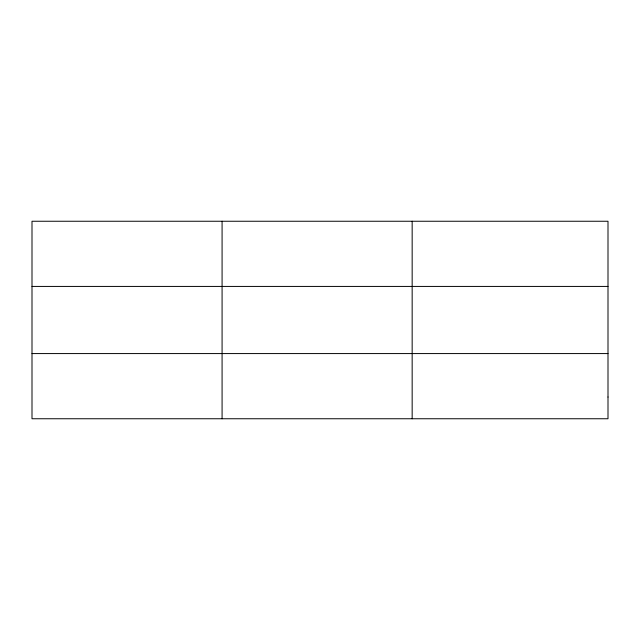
<?xml version="1.0" encoding="UTF-8"?>
<svg xmlns="http://www.w3.org/2000/svg" width="640" height="640" viewBox="0 0 640 640"><rect width="100%" height="100%" fill="white"/><g stroke="black" fill="none" stroke-linecap="round" stroke-linejoin="round"><path stroke-width="0.96" d="M222.08 221.248L222.08 418.752M412.16 221.248L412.16 418.752M32 286.424L608 286.424M32 353.576L608 353.576M608 397.024L608 418.752L32 418.752L32 221.248L608 221.248L608 397.024"/></g></svg>
